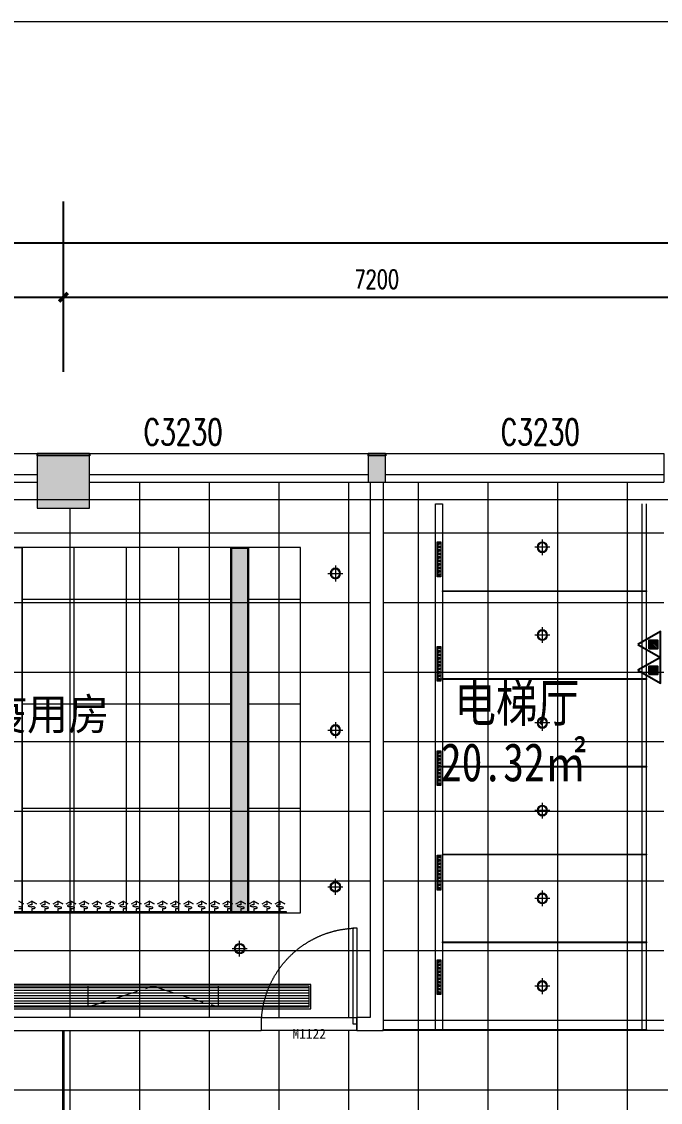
# Model space of a CAD drawing. Header units: millimetres. Extents: x 164760 to 3716174, y -1766400 to 11969.
# Drawn here: x 3497797 to 3505135, y -1637540 to -1625124 of the extents above; entities that cross this region are included whole.
import ezdxf
from ezdxf.enums import TextEntityAlignment as Align

# ---------------------------------------------------------------- set-up
doc = ezdxf.new("R2010")
doc.units = ezdxf.units.MM
doc.header["$LTSCALE"] = 1000
for name, pattern in [('DASH', [0.35, 0.25, -0.1]), ('DASHDOT2', [0.5, 0.25, -0.125, 0, -0.125]), ('DOTE', [2.42, 2, -0.2, 0.02, -0.2]), ('HIDDEN', [0.375, 0.25, -0.125, 0, 0])]:
    doc.linetypes.add(name, pattern=pattern)
doc.layers.get('0').update_dxf_attribs({"color": 253, "linetype": 'CONTINUOUS'})
doc.layers.get('Defpoints').update_dxf_attribs({"color": 250, "linetype": 'CONTINUOUS', "lineweight": 0})
for name, color, linetype in [('AXIS', 253, 'CONTINUOUS'), ('EQUIP_灭火器', 253, 'CONTINUOUS'), ('FC-Text Annotation', 253, 'CONTINUOUS'), ('SURFACE', 253, 'CONTINUOUS'), ('WINDOW_TEXT', 253, 'CONTINUOUS')]:
    doc.layers.add(name, color=color, linetype=linetype)
for name, color, linetype, lineweight in [('COLUMN', 253, 'CONTINUOUS', 0), ('DOOR【门】', 253, 'CONTINUOUS', 0), ('FC-FLOOR【地材分格】', 253, 'CONTINUOUS', 0), ('FF-Text【平面文字】', 253, 'CONTINUOUS', 0), ('FF-Win【窗】', 253, 'CONTINUOUS', 0), ('PUB_HATCH', 253, 'CONTINUOUS', 0), ('RC-FCU【空调设备】', 253, 'CONTINUOUS', 0), ('RC-LIGHT【天花灯具】', 253, 'CONTINUOUS', 0), ('RC-LIGHT【灯带】', 253, 'DASHDOT2', 0), ('RC-Modelling【天花造型】', 253, 'CONTINUOUS', 0), ('RC-STR【天花细线】', 253, 'CONTINUOUS', 0), ('RC-Text【天花文字】', 253, 'CONTINUOUS', 0), ('Wall【墙体】', 253, 'CONTINUOUS', 0)]:
    doc.layers.add(name, color=color, linetype=linetype, lineweight=lineweight)
doc.styles.add('_TCH_DIM_T3', font='SIMPLEX', dxfattribs={"width": 0.705882, "bigfont": 'GBCBIG'})
doc.styles.add('_TCH_WINDOW', font='SIMPLEX', dxfattribs={"bigfont": 'GBCBIG'})
doc.styles.add('XZC', font='SIMPLEX.SHX', dxfattribs={"width": 0.7, "bigfont": 'hztxt.shx'})
doc.styles.add('文字', font='')
doc.styles.get('文字').set_extended_font_data('SimSun')
doc.linetypes.add('LED_LINE', pattern='A,12.7,-5.08,["LED",XZC,S=2.54,R=0,X=-2.54,Y=-1.27],-6.35', length=24.13)
doc.dimstyles.new('_TCH_ARCH&&100', dxfattribs={"dimtxt": 212.5, "dimasz": 100, "dimexe": 250, "dimexo": 300, "dimgap": 100, "dimtad": 1, "dimdec": 0, "dimzin": 0, "dimdsep": 46, "dimtxsty": '_TCH_DIM_T3', "dimblk": 'ARCHTICK', "dimcen": 0.09, "dimclrt": 7, "dimazin": 2, "dimtfac": 1, "dimtdec": 0, "dimtix": 1, "dimtmove": 2, "dimatfit": 3, "dimtolj": 1, "dimtzin": 0, "dimarcsym": 0})
pattern_1 = [(0, (3778355.65, -1406196.8), (0, 800), []), (90, (3778355.65, -1406196.8), (-800, 5e-14), [])]

# ---------------------------------------------------------------- blocks, each defined once
blk = doc.blocks.new('$WINLIB2D$00000004')
for p, q in [((-0.5, 0.5), (0.5, 0.5)), ((-0.5, 0.5), (-0.5, -0.5)), ((0.5, -0.5), (0.5, 0.5)), ((-0.5, 0.2406), (0.5, 0.2406)), ((-0.5, -0.5), (0.5, -0.5))]:
    blk.add_line(p, q)
blk = doc.blocks.new('海龙_0918165925')
at = {"layer": 'PUB_HATCH'}
for points in [[(-32700, -600), (-32100, -600), (-32100, 0), (-32700, 0)], [(-28900, -300), (-28700, -300), (-28700, 0), (-28900, 0)]]:
    blk.add_hatch(color=256, dxfattribs=at).paths.add_polyline_path(points)
at = {"layer": 'COLUMN'}
for p, q in [((-32100, 0), (-32700, 0)), ((-32700, -300), (-32700, -600)), ((-32100, -600), (-32100, -300)), ((-32700, -600), (-32100, -600))]:
    blk.add_line(p, q, dxfattribs=at)
blk = doc.blocks.new('圆形筒灯')
at = {"color": 251, "linetype": 'DOTE', "ltscale": 43.504693}
blk.add_line((0, 91), (0, -91), dxfattribs=at)
at = {"color": 251, "linetype": 'DOTE', "ltscale": 41.297046}
blk.add_line((86, 0), (-86, 0), dxfattribs=at)
blk.add_ellipse((0, 0), major_axis=(-42.4, 42.4), ratio=1, start_param=2.355868237233172, end_param=8.639053544412757)
at = {"color": 251}
blk.add_ellipse((0, 0), major_axis=(35.4, 35.4), ratio=1, start_param=5.49871431692557, end_param=11.78189962410516, dxfattribs=at)
blk = doc.blocks.new('ZL_10267726')
at = {"layer": 'RC-LIGHT【天花灯具】'}
h = blk.add_hatch(dxfattribs=at)
h.set_pattern_fill('_USER', color=8, scale=50, angle=90, double=1, pattern_type=0)
h.set_pattern_definition([(90, (25, -500), (-50, 3e-15), []), (180, (25, -500), (-6e-15, -50), [])])
h.paths.add_polyline_path([(-25, 0), (-25, -500), (25, -500), (25, 0)])
at = {"layer": 'RC-LIGHT【天花灯具】', "color": 2}
blk.add_lwpolyline([(-25, -500), (-25, 0), (25, 0), (25, -500)], close=True, dxfattribs=at)
at = {"layer": 'RC-LIGHT【天花灯具】', "color": 1, "lineweight": -3}
for centre in [(0, -27), (0, -77), (0, -127), (0, -177), (0, -227), (0, -277), (0, -327), (0, -377), (0, -427), (0, -477)]:
    blk.add_circle(centre, 10, dxfattribs=at)
blk = doc.blocks.new('*U596')
for p, q in [((0, 0), (9000, 0)), ((9000, 0), (9000, -12)), ((9000, -12), (0, -12)), ((5980, -105), (5925, -136)), ((5925, -136), (5980, -105)), ((6020, -105), (6075, -136)), ((6075, -49), (6075, -12)), ((6075, -136), (6075, -93)), ((6130, -105), (6075, -136)), ((6075, -136), (6130, -105)), ((6170, -105), (6225, -136)), ((6225, -49), (6225, -12)), ((6225, -136), (6225, -93)), ((6280, -105), (6225, -136)), ((6225, -136), (6280, -105)), ((6320, -105), (6375, -136)), ((6375, -49), (6375, -12)), ((6375, -136), (6375, -93)), ((6430, -105), (6375, -136)), ((6375, -136), (6430, -105)), ((6470, -105), (6525, -136)), ((6525, -49), (6525, -12)), ((6525, -136), (6525, -93)), ((6580, -105), (6525, -136)), ((6525, -136), (6580, -105)), ((6620, -105), (6675, -136)), ((6675, -49), (6675, -12)), ((6675, -136), (6675, -93)), ((6730, -105), (6675, -136)), ((6675, -136), (6730, -105)), ((6770, -105), (6825, -136)), ((6825, -49), (6825, -12)), ((6825, -136), (6825, -93)), ((6880, -105), (6825, -136)), ((6825, -136), (6880, -105)), ((6920, -105), (6975, -136)), ((6975, -49), (6975, -12)), ((6975, -136), (6975, -93)), ((7030, -105), (6975, -136)), ((6975, -136), (7030, -105)), ((7070, -105), (7125, -136)), ((7125, -49), (7125, -12)), ((7125, -136), (7125, -93)), ((7180, -105), (7125, -136)), ((7125, -136), (7180, -105)), ((7220, -105), (7275, -136)), ((7275, -49), (7275, -12)), ((7275, -136), (7275, -93)), ((7330, -105), (7275, -136)), ((7275, -136), (7330, -105)), ((7370, -105), (7425, -136)), ((7425, -49), (7425, -12)), ((7425, -136), (7425, -93)), ((7480, -105), (7425, -136)), ((7425, -136), (7480, -105)), ((7520, -105), (7575, -136)), ((7575, -49), (7575, -12)), ((7575, -136), (7575, -93)), ((7630, -105), (7575, -136)), ((7575, -136), (7630, -105)), ((7670, -105), (7725, -136)), ((7725, -49), (7725, -12)), ((7725, -136), (7725, -93)), ((7780, -105), (7725, -136)), ((7725, -136), (7780, -105)), ((7820, -105), (7875, -136)), ((7875, -49), (7875, -12)), ((7875, -136), (7875, -93)), ((7930, -105), (7875, -136)), ((7875, -136), (7930, -105)), ((7970, -105), (8025, -136)), ((8025, -49), (8025, -12)), ((8025, -136), (8025, -93)), ((8080, -105), (8025, -136)), ((8025, -136), (8080, -105)), ((8120, -105), (8175, -136)), ((8175, -49), (8175, -12)), ((8175, -136), (8175, -93)), ((8230, -105), (8175, -136)), ((8175, -136), (8230, -105)), ((8270, -105), (8325, -136)), ((8325, -49), (8325, -12)), ((8325, -136), (8325, -93)), ((8380, -105), (8325, -136)), ((8325, -136), (8380, -105)), ((8420, -105), (8475, -136)), ((8475, -49), (8475, -12)), ((8475, -136), (8475, -93)), ((8530, -105), (8475, -136)), ((8475, -136), (8530, -105)), ((8570, -105), (8625, -136)), ((8625, -49), (8625, -12)), ((8625, -136), (8625, -93)), ((8680, -105), (8625, -136)), ((8625, -136), (8680, -105)), ((8720, -105), (8775, -136)), ((8775, -49), (8775, -12)), ((8775, -136), (8775, -93)), ((8830, -105), (8775, -136)), ((8775, -136), (8830, -105)), ((8870, -105), (8925, -136)), ((8870, -105), (8925, -136)), ((8925, -49), (8925, -12)), ((8925, -49), (8925, -12)), ((8925, -136), (8925, -93)), ((8925, -136), (8925, -93)), ((8980, -105), (8925, -136)), ((8925, -136), (8980, -105)), ((8980, -105), (8925, -136)), ((8925, -136), (8980, -105))]:
    blk.add_line(p, q)
at = {"extrusion": (0, 0, -1)}
for centre, major_axis, start_param, end_param in [((5927, -149), (-70.4, -70.4), 2.33115, 2.708105), ((5927, 28), (70.4, -70.4), 0.433488, 0.810442), ((5960, -60), (3.69, -3.69), 4.278901, 6.716673), ((6040, -82), (3.69, -3.69), 1.137309, 3.57508), ((6073, -171), (-70.4, -70.4), 2.004284, 2.381239), ((6073, 6), (70.4, -70.4), 0.760354, 1.137309), ((6077, -149), (-70.4, -70.4), 2.33115, 2.708105), ((6077, 28), (70.4, -70.4), 0.433488, 0.810442), ((6110, -60), (3.69, -3.69), 4.278901, 6.716673), ((6190, -82), (3.69, -3.69), 1.137309, 3.57508), ((6223, -171), (-70.4, -70.4), 2.004284, 2.381239), ((6223, 6), (70.4, -70.4), 0.760354, 1.137309), ((6227, -149), (-70.4, -70.4), 2.33115, 2.708105), ((6227, 28), (70.4, -70.4), 0.433488, 0.810442), ((6260, -60), (3.69, -3.69), 4.278901, 6.716673), ((6340, -82), (3.69, -3.69), 1.137309, 3.57508), ((6373, -171), (-70.4, -70.4), 2.004284, 2.381239), ((6373, 6), (70.4, -70.4), 0.760354, 1.137309), ((6377, -149), (-70.4, -70.4), 2.33115, 2.708105), ((6377, 28), (70.4, -70.4), 0.433488, 0.810442), ((6410, -60), (3.69, -3.69), 4.278901, 6.716673), ((6490, -82), (3.69, -3.69), 1.137309, 3.57508), ((6523, -171), (-70.4, -70.4), 2.004284, 2.381239), ((6523, 6), (70.4, -70.4), 0.760354, 1.137309), ((6527, -149), (-70.4, -70.4), 2.33115, 2.708105), ((6527, 28), (70.4, -70.4), 0.433488, 0.810442), ((6560, -60), (3.69, -3.69), 4.278901, 6.716673), ((6640, -82), (3.69, -3.69), 1.137309, 3.57508), ((6673, -171), (-70.4, -70.4), 2.004284, 2.381239), ((6673, 6), (70.4, -70.4), 0.760354, 1.137309), ((6677, -149), (-70.4, -70.4), 2.33115, 2.708105), ((6677, 28), (70.4, -70.4), 0.433488, 0.810442), ((6710, -60), (3.69, -3.69), 4.278901, 6.716673), ((6790, -82), (3.69, -3.69), 1.137309, 3.57508), ((6823, -171), (-70.4, -70.4), 2.004284, 2.381239), ((6823, 6), (70.4, -70.4), 0.760354, 1.137309), ((6827, -149), (-70.4, -70.4), 2.33115, 2.708105), ((6827, 28), (70.4, -70.4), 0.433488, 0.810442), ((6860, -60), (3.69, -3.69), 4.278901, 6.716673), ((6940, -82), (3.69, -3.69), 1.137309, 3.57508), ((6973, -171), (-70.4, -70.4), 2.004284, 2.381239), ((6973, 6), (70.4, -70.4), 0.760354, 1.137309), ((6977, -149), (-70.4, -70.4), 2.33115, 2.708105), ((6977, 28), (70.4, -70.4), 0.433488, 0.810442), ((7010, -60), (3.69, -3.69), 4.278901, 6.716673), ((7090, -82), (3.69, -3.69), 1.137309, 3.57508), ((7123, -171), (-70.4, -70.4), 2.004284, 2.381239), ((7123, 6), (70.4, -70.4), 0.760354, 1.137309), ((7127, -149), (-70.4, -70.4), 2.33115, 2.708105), ((7127, 28), (70.4, -70.4), 0.433488, 0.810442), ((7160, -60), (3.69, -3.69), 4.278901, 6.716673), ((7240, -82), (3.69, -3.69), 1.137309, 3.57508), ((7273, -171), (-70.4, -70.4), 2.004284, 2.381239), ((7273, 6), (70.4, -70.4), 0.760354, 1.137309), ((7277, -149), (-70.4, -70.4), 2.33115, 2.708105), ((7277, 28), (70.4, -70.4), 0.433488, 0.810442), ((7310, -60), (3.69, -3.69), 4.278901, 6.716673), ((7390, -82), (3.69, -3.69), 1.137309, 3.57508), ((7423, -171), (-70.4, -70.4), 2.004284, 2.381239), ((7423, 6), (70.4, -70.4), 0.760354, 1.137309), ((7427, -149), (-70.4, -70.4), 2.33115, 2.708105), ((7427, 28), (70.4, -70.4), 0.433488, 0.810442), ((7460, -60), (3.69, -3.69), 4.278901, 6.716673), ((7540, -82), (3.69, -3.69), 1.137309, 3.57508), ((7573, -171), (-70.4, -70.4), 2.004284, 2.381239), ((7573, 6), (70.4, -70.4), 0.760354, 1.137309), ((7577, -149), (-70.4, -70.4), 2.33115, 2.708105), ((7577, 28), (70.4, -70.4), 0.433488, 0.810442), ((7610, -60), (3.69, -3.69), 4.278901, 6.716673), ((7690, -82), (3.69, -3.69), 1.137309, 3.57508), ((7723, -171), (-70.4, -70.4), 2.004284, 2.381239), ((7723, 6), (70.4, -70.4), 0.760354, 1.137309), ((7727, -149), (-70.4, -70.4), 2.33115, 2.708105), ((7727, 28), (70.4, -70.4), 0.433488, 0.810442), ((7760, -60), (3.69, -3.69), 4.278901, 6.716673), ((7840, -82), (3.69, -3.69), 1.137309, 3.57508), ((7873, -171), (-70.4, -70.4), 2.004284, 2.381239), ((7873, 6), (70.4, -70.4), 0.760354, 1.137309), ((7877, -149), (-70.4, -70.4), 2.33115, 2.708105), ((7877, 28), (70.4, -70.4), 0.433488, 0.810442), ((7910, -60), (3.69, -3.69), 4.278901, 6.716673), ((7990, -82), (3.69, -3.69), 1.137309, 3.57508), ((8023, -171), (-70.4, -70.4), 2.004284, 2.381239), ((8023, 6), (70.4, -70.4), 0.760354, 1.137309), ((8027, -149), (-70.4, -70.4), 2.33115, 2.708105), ((8027, 28), (70.4, -70.4), 0.433488, 0.810442), ((8060, -60), (3.69, -3.69), 4.278901, 6.716673), ((8140, -82), (3.69, -3.69), 1.137309, 3.57508), ((8173, -171), (-70.4, -70.4), 2.004284, 2.381239), ((8173, 6), (70.4, -70.4), 0.760354, 1.137309), ((8177, -149), (-70.4, -70.4), 2.33115, 2.708105), ((8177, 28), (70.4, -70.4), 0.433488, 0.810442), ((8210, -60), (3.69, -3.69), 4.278901, 6.716673), ((8290, -82), (3.69, -3.69), 1.137309, 3.57508), ((8323, -171), (-70.4, -70.4), 2.004284, 2.381239), ((8323, 6), (70.4, -70.4), 0.760354, 1.137309), ((8327, -149), (-70.4, -70.4), 2.33115, 2.708105), ((8327, 28), (70.4, -70.4), 0.433488, 0.810442), ((8360, -60), (3.69, -3.69), 4.278901, 6.716673), ((8440, -82), (3.69, -3.69), 1.137309, 3.57508), ((8473, -171), (-70.4, -70.4), 2.004284, 2.381239), ((8473, 6), (70.4, -70.4), 0.760354, 1.137309), ((8477, -149), (-70.4, -70.4), 2.33115, 2.708105), ((8477, 28), (70.4, -70.4), 0.433488, 0.810442), ((8510, -60), (3.69, -3.69), 4.278901, 6.716673), ((8590, -82), (3.69, -3.69), 1.137309, 3.57508), ((8623, -171), (-70.4, -70.4), 2.004284, 2.381239), ((8623, 6), (70.4, -70.4), 0.760354, 1.137309), ((8627, -149), (-70.4, -70.4), 2.33115, 2.708105), ((8627, 28), (70.4, -70.4), 0.433488, 0.810442), ((8660, -60), (3.69, -3.69), 4.278901, 6.716673), ((8740, -82), (3.69, -3.69), 1.137309, 3.57508), ((8773, -171), (-70.4, -70.4), 2.004284, 2.381239), ((8773, 6), (70.4, -70.4), 0.760354, 1.137309), ((8777, -149), (-70.4, -70.4), 2.33115, 2.708105), ((8777, 28), (70.4, -70.4), 0.433488, 0.810442), ((8810, -60), (3.69, -3.69), 4.278901, 6.716673), ((8890, -82), (3.69, -3.69), 1.137309, 3.57508), ((8890, -82), (3.69, -3.69), 1.137309, 3.57508), ((8923, -171), (-70.4, -70.4), 2.004284, 2.381239), ((8923, -171), (-70.4, -70.4), 2.004284, 2.381239), ((8923, 6), (70.4, -70.4), 0.760354, 1.137309), ((8923, 6), (70.4, -70.4), 0.760354, 1.137309), ((8927, -149), (-70.4, -70.4), 2.33115, 2.708105), ((8927, -149), (-70.4, -70.4), 2.33115, 2.708105), ((8927, 28), (70.4, -70.4), 0.433488, 0.810442), ((8927, 28), (70.4, -70.4), 0.433488, 0.810442), ((8960, -60), (3.69, -3.69), 4.278901, 6.716673), ((8960, -60), (3.69, -3.69), 4.278901, 6.716673)]:
    blk.add_ellipse(centre, major_axis=major_axis, ratio=1, start_param=start_param, end_param=end_param, dxfattribs=at)
blk = doc.blocks.new('_ArchTick')
at = {"color": 2, "linetype": 'ByBlock', "const_width": 0.4}
blk.add_lwpolyline([(-0.5, -0.5), (0.5, 0.5)], dxfattribs=at)
blk = doc.blocks.new('*D608')
at = {"layer": 'AXIS', "color": 0, "lineweight": -2, "transparency": 16777216}
for p, q in [((3495880, -1554394), (3495880, -1553288)), ((3503080, -1554394), (3503080, -1553288)), ((3495880, -1553538), (3503080, -1553538))]:
    blk.add_line(p, q, dxfattribs=at)
at = {"layer": 'Defpoints', "color": 0, "transparency": 16777216}
for p in [(3503080, -1553538), (3495880, -1554694), (3503080, -1554694)]:
    blk.add_point(p, dxfattribs=at)
at = {"layer": 'AXIS', "color": 0, "lineweight": -2, "transparency": 16777216, "xscale": 100, "yscale": 100, "zscale": 100, "rotation": 180}
blk.add_blockref('_ArchTick', (3495880, -1553538), dxfattribs=at)
at = {"layer": 'AXIS', "color": 0, "lineweight": -2, "transparency": 16777216, "xscale": 100, "yscale": 100, "zscale": 100}
blk.add_blockref('_ArchTick', (3503080, -1553538), dxfattribs=at)
at = {"layer": 'AXIS', "color": 7, "transparency": 16777216, "insert": (3499480, -1553332), "char_height": 212.5, "attachment_point": 5, "style": '_TCH_DIM_T3'}
blk.add_mtext('\\A1;7200', dxfattribs=at)
blk = doc.blocks.new('*D609')
at = {"layer": 'AXIS', "color": 0, "lineweight": -2, "transparency": 16777216}
for p, q in [((3488680, -1554394), (3488680, -1553288)), ((3495880, -1554394), (3495880, -1553288)), ((3488680, -1553538), (3495880, -1553538))]:
    blk.add_line(p, q, dxfattribs=at)
at = {"layer": 'Defpoints', "color": 0, "transparency": 16777216}
for p in [(3495880, -1553538), (3488680, -1554694), (3495880, -1554694)]:
    blk.add_point(p, dxfattribs=at)
at = {"layer": 'AXIS', "color": 0, "lineweight": -2, "transparency": 16777216, "xscale": 100, "yscale": 100, "zscale": 100, "rotation": 180}
blk.add_blockref('_ArchTick', (3488680, -1553538), dxfattribs=at)
at = {"layer": 'AXIS', "color": 0, "lineweight": -2, "transparency": 16777216, "xscale": 100, "yscale": 100, "zscale": 100}
blk.add_blockref('_ArchTick', (3495880, -1553538), dxfattribs=at)
at = {"layer": 'AXIS', "color": 7, "transparency": 16777216, "insert": (3492280, -1553332), "char_height": 212.5, "attachment_point": 5, "style": '_TCH_DIM_T3'}
blk.add_mtext('\\A1;7200', dxfattribs=at)
blk = doc.blocks.new('*D623')
at = {"layer": 'AXIS', "color": 0, "lineweight": -2, "transparency": 16777216}
for p, q in [((3481180, -1554433), (3481180, -1552663)), ((3575380, -1554433), (3575380, -1552663)), ((3481180, -1552913), (3575380, -1552913))]:
    blk.add_line(p, q, dxfattribs=at)
at = {"layer": 'Defpoints', "color": 0, "transparency": 16777216}
for p in [(3575380, -1552913), (3481180, -1554733), (3575380, -1554733)]:
    blk.add_point(p, dxfattribs=at)
at = {"layer": 'AXIS', "color": 0, "lineweight": -2, "transparency": 16777216, "xscale": 100, "yscale": 100, "zscale": 100, "rotation": 180}
blk.add_blockref('_ArchTick', (3481180, -1552913), dxfattribs=at)
at = {"layer": 'AXIS', "color": 0, "lineweight": -2, "transparency": 16777216, "xscale": 100, "yscale": 100, "zscale": 100}
blk.add_blockref('_ArchTick', (3575380, -1552913), dxfattribs=at)
at = {"layer": 'AXIS', "color": 7, "transparency": 16777216, "insert": (3528280, -1552707), "char_height": 212.5, "attachment_point": 5, "style": '_TCH_DIM_T3'}
blk.add_mtext('\\A1;94200', dxfattribs=at)
blk = doc.blocks.new('DOOR_D01')
at = {"layer": 'DOOR【门】'}
blk.add_lwpolyline([(-0.456, 1), (-0.456, 0), (-0.5, 0), (-0.5, 1)], close=True, dxfattribs=at)
at = {"layer": 'DOOR【门】', "color": 8, "linetype": 'HIDDEN', "ltscale": 15}
blk.add_arc((-0.511, -0.01), 1.011, 0.5915, 87.4664, dxfattribs=at)
blk = doc.blocks.new('$TwtSys$00000546')
h = blk.add_hatch()
h.set_pattern_fill('ANSI31', color=256, scale=200, style=0)
h.set_pattern_definition([(45, (-38543.802, -6670.83), (-17.67767, 17.67767), [])])
h.paths.add_polyline_path([(-65, 174), (65, 174), (65, 44), (-65, 44)])
for points in [[(0, 344), (-198, 0), (198, 0)], [(-65, 174), (65, 174), (65, 44), (-65, 44)]]:
    blk.add_lwpolyline(points, close=True)
blk = doc.blocks.new('海龙_0926164331')
at = {"layer": 'AXIS'}
blk.add_line((-32370.3, -2397.2), (-32370.3, -800), dxfattribs=at)
for p1, p2, distance, picture, middle in [((-47070.3, -3094), (47129.7, -3094), 1819.8, '*D623', (29.7, -1067.9)), ((-39570.3, -3054.5), (-32370.3, -3054.5), 1155.3, '*D609', (-35970.3, -1693)), ((-32370.3, -3054.5), (-25170.3, -3054.5), 1155.3, '*D608', (-28770.3, -1693))]:
    dim = blk.add_aligned_dim(p1=p1, p2=p2, distance=distance, dimstyle='_TCH_ARCH&&100', dxfattribs=at)
    dim.commit()
    dim.dimension.update_dxf_attribs({"geometry": picture, "text_midpoint": middle, "insert": (-3528250.3, 1551639)})

msp = doc.modelspace()

# ---------------------------------------------------------------- hatches: boundary and pattern name
at = {"layer": 'FC-FLOOR【地材分格】'}
h = msp.add_hatch(dxfattribs=at)
h.set_pattern_fill('_USER', color=256, scale=800, double=1, pattern_type=0)
h.set_pattern_definition(pattern_1)
h.paths.add_polyline_path([(3577178.4, -1636714.2), (3575935.2, -1636714.2), (3573976.9, -1636714.2), (3573376.9, -1636714.2), (3572826.9, -1636714.2), (3571326.9, -1636713.4), (3571326.9, -1636714.2), (3570576.9, -1636714.2), (3569976.9, -1636714.2), (3569576.9, -1636714.2), (3568476.9, -1636714.2), (3565041.8, -1636714.2), (3563941.8, -1636714.2), (3561222.8, -1636714.2), (3560122.8, -1636714.2), (3559398.8, -1636714.2), (3559398.8, -1630414.2), (3559376.9, -1630414.2), (3556176.9, -1630414.2), (3556176.9, -1630714.2), (3556176.9, -1633165.3), (3556176.9, -1633914.2), (3556176.9, -1635014.2), (3556176.9, -1635764.2), (3556176.9, -1636714.2), (3556026.9, -1636714.2), (3556026.9, -1636564.2), (3556026.9, -1636714.2), (3555226.9, -1636714.2), (3555226.9, -1636564.2), (3555226.9, -1636714.2), (3555151.9, -1636714.2), (3554926.9, -1636714.2), (3554926.9, -1636564.2), (3555076.9, -1636564.2), (3555076.9, -1636714.2), (3553476.9, -1636714.2), (3553476.9, -1636715.3), (3551751.9, -1636715.3), (3551751.9, -1636715.3), (3550851.9, -1636715.3), (3548752, -1636715.3), (3548752, -1636865.5), (3548602, -1636865.5), (3548602, -1636715.3), (3548601.9, -1630714.2), (3548376.9, -1630714.2), (3548376.9, -1630414.2), (3545176.9, -1630414.2), (3544976.9, -1630414.2), (3541776.9, -1630414.2), (3541776.9, -1630714.2), (3541176.9, -1630714.2), (3541176.9, -1630414.2), (3537976.9, -1630414.2), (3537776.9, -1630414.2), (3534576.9, -1630414.2), (3534576.9, -1630714.2), (3534126.9, -1630714.2), (3534126.9, -1632064.1), (3534136.9, -1632064.1), (3534136.9, -1632814.2), (3536676.9, -1632814.2), (3536676.9, -1633164.2), (3536676.9, -1635764.2), (3536676.9, -1636714.2), (3536426.9, -1636714.2), (3534126.9, -1636714.2), (3533976.9, -1636714.2), (3533976.9, -1635764.2), (3533976.9, -1635014.2), (3533976.9, -1633914.2), (3533976.9, -1633164.2), (3533976.9, -1632889.2), (3533976.9, -1630714.2), (3533976.9, -1630414.2), (3530751.9, -1630414.2), (3530751.9, -1636714.2), (3530359.9, -1636714.2), (3529259.9, -1636714.2), (3521433.8, -1636714.2), (3520335.5, -1636714.2), (3520176.9, -1636714.2), (3519576.9, -1636714.2), (3518826.9, -1636714.2), (3518826.9, -1636713), (3517326.9, -1636713), (3517326.9, -1636714.2), (3516776.9, -1636714.2), (3516176.9, -1636714.2), (3516076.9, -1636714.2), (3514976.9, -1636714.2), (3513576.9, -1636714.2), (3513576.9, -1636714.2), (3512526.9, -1636714.2), (3512526.9, -1636714.2), (3509827.2, -1636714.2), (3508327.2, -1636714.2), (3507802.2, -1636714.2), (3507626.9, -1636714.2), (3505326.9, -1636714.2), (3505176.9, -1636714.2), (3505176.9, -1635764.2), (3505176.9, -1635014.2), (3505176.9, -1633914.2), (3505176.9, -1633164.2), (3505176.9, -1632889.2), (3505176.9, -1630714.2), (3505176.9, -1630414.2), (3501951.9, -1630414.2), (3501951.9, -1636714.2), (3501649.1, -1636714.2), (3500552.4, -1636714.2), (3492635.5, -1636714.2), (3491535.5, -1636714.2), (3491376.9, -1636714.2), (3490776.9, -1636714.2), (3490026.9, -1636714.2), (3488526.9, -1636714.2), (3487976.9, -1636714.2), (3487376.9, -1636714.2), (3487326.9, -1636714.2), (3486326.9, -1636714.2), (3485176.9, -1636714.2), (3484176.9, -1636714.2), (3484176.9, -1636744.2), (3484176.9, -1638484.2), (3484176.9, -1639114.2), (3483776.9, -1639114.2), (3483776.9, -1639665.4), (3484440.4, -1639665.4), (3485940.4, -1639665.4), (3486140.4, -1639665.4), (3486140.4, -1638964.2), (3490776.9, -1638964.2), (3490776.9, -1638514.2), (3491376.9, -1638514.2), (3491376.9, -1638964.2), (3496151.9, -1638964.2), (3496151.9, -1639665.4), (3496351.9, -1639665.4), (3497851.9, -1639665.4), (3498201.9, -1639665.4), (3498201.9, -1639114.2), (3497976.9, -1639114.2), (3497976.9, -1638514.2), (3498576.9, -1638514.2), (3498576.9, -1638964.2), (3499525.2, -1638964.2), (3501025.2, -1638964.2), (3505176.9, -1638964.2), (3505176.9, -1638514.2), (3505776.9, -1638514.2), (3505776.9, -1638964.2), (3509765.2, -1638964.2), (3511265.2, -1638964.2), (3512376.9, -1638964.2), (3512376.9, -1638514.2), (3512976.9, -1638514.2), (3512976.9, -1638964.2), (3514106.7, -1638964.2), (3515606.7, -1638964.2), (3519576.9, -1638964.2), (3519576.9, -1638514.2), (3520176.9, -1638514.2), (3520176.9, -1638964.2), (3524402.6, -1638964.2), (3525902.6, -1638964.2), (3526776.9, -1638964.2), (3526776.9, -1638514.2), (3527376.9, -1638514.2), (3527376.9, -1638964.2), (3528210, -1638964.2), (3529710, -1638964.2), (3533976.9, -1638964.2), (3533976.9, -1638514.2), (3534576.9, -1638514.2), (3534576.9, -1638964.2), (3537876.9, -1638964.2), (3538648.3, -1638964.2), (3540148.3, -1638964.2), (3541176.9, -1638964.2), (3541176.9, -1638514.2), (3541776.9, -1638514.2), (3541776.9, -1638964.2), (3544326.9, -1638964.2), (3545826.9, -1638964.2), (3548376.9, -1638964.2), (3548376.9, -1638514.2), (3548602, -1638514.2), (3548602, -1638365.5), (3548752, -1638365.5), (3548752, -1638514.2), (3548976.9, -1638514.2), (3548976.9, -1638964.2), (3549079.2, -1638964.2), (3549079.2, -1638964.2), (3549981.8, -1638964.2), (3554572, -1638964.2), (3554572, -1638964.2), (3555474.6, -1638964.2), (3555576.9, -1638964.2), (3555576.9, -1638514.2), (3556176.9, -1638514.2), (3556176.9, -1638964.2), (3556275, -1638964.2), (3556275, -1638964.2), (3557175, -1638964.2), (3561151.4, -1638964.2), (3562251.4, -1638964.2), (3562776.9, -1638964.2), (3562776.9, -1638514.2), (3563376.9, -1638514.2), (3563376.9, -1638964.2), (3563902.5, -1638964.2), (3565002.5, -1638964.2), (3568351.4, -1638964.2), (3569451.4, -1638964.2), (3569976.9, -1638964.2), (3569976.9, -1638514.2), (3570576.9, -1638514.2), (3570576.9, -1638964.2), (3575551.4, -1638964.2), (3576651.4, -1638964.2), (3577176.9, -1638964.2), (3577176.9, -1638484.2), (3577178.4, -1638484.2)])
h = msp.add_hatch(dxfattribs=at)
h.set_pattern_fill('_USER', color=256, scale=800, double=1, pattern_type=0)
h.set_pattern_definition(pattern_1)
h.paths.add_polyline_path([(3501801.9, -1630414.2), (3501776.9, -1630414.2), (3498576.9, -1630414.2), (3498576.9, -1630714.2), (3497976.9, -1630714.2), (3497976.9, -1630414.2), (3494776.9, -1630414.2), (3494576.9, -1630414.2), (3491376.9, -1630414.2), (3491376.9, -1630714.2), (3490976.9, -1630714.2), (3490976.9, -1636114.2), (3491376.9, -1636114.2), (3491376.9, -1636564.2), (3491535.5, -1636564.2), (3492635.5, -1636564.2), (3500552.4, -1636564.2), (3501649.1, -1636564.2), (3501801.9, -1636564.2)])
at = {"layer": 'RC-FCU【空调设备】'}
h = msp.add_hatch(dxfattribs=at)
h.set_pattern_fill('_USER', color=8, scale=30, angle=360, pattern_type=0)
h.set_pattern_definition([(360, (-5895695.866, -1194712.362), (7e-15, 30), [])])
h.paths.add_polyline_path([(3501099.7, -1636204.2), (3501099.7, -1636444.2), (3491639.8, -1636444.2), (3491639.8, -1636204.2)])
at = {"layer": 'RC-LIGHT【天花灯具】'}
h = msp.add_hatch(dxfattribs=at)
h.set_pattern_fill('DOTS', color=8, scale=10, angle=180)
h.set_pattern_definition([(180, (-2430707.972, 1481556.821), (-7.9375, -15.875), [0, -15.875])])
h.paths.add_polyline_path([(3500391.9, -1635354.2), (3500211.9, -1635354.2), (3500211.9, -1631174.2), (3500391.9, -1631174.2)])

# ---------------------------------------------------------------- linework, layer by layer
at = {"layer": 'FC-FLOOR【地材分格】', "color": 3}
msp.add_lwpolyline([(3500552.4, -1636564.2), (3501649.1, -1636564.2), (3501649.1, -1636714.2), (3500552.4, -1636714.2)], close=True, dxfattribs=at)
at = {"layer": 'RC-FCU【空调设备】'}
msp.add_lwpolyline([(3491619.8, -1636184.2), (3491619.8, -1636464.2), (3501119.7, -1636464.2), (3501119.7, -1636184.2)], close=True, dxfattribs=at)
at = {"layer": 'RC-FCU【空调设备】', "color": 8}
msp.add_lwpolyline([(3491639.8, -1636204.2), (3491639.8, -1636444.2), (3501099.7, -1636444.2), (3501099.7, -1636204.2)], close=True, dxfattribs=at)
at = {"layer": 'RC-FCU【空调设备】', "color": 8, "linetype": 'DASH'}
msp.add_lwpolyline([(3498558.2, -1636204.2), (3498558.2, -1636444.2), (3500058.2, -1636444.2), (3500058.2, -1636204.2)], close=True, dxfattribs=at)
msp.add_lwpolyline([(3498558.2, -1636444.2), (3499308.2, -1636204.2), (3500058.2, -1636444.2)], dxfattribs=at)
at = {"layer": 'RC-LIGHT【天花灯具】'}
for points in [[(3497801.9, -1635364.2), (3497601.9, -1635364.2), (3497601.9, -1631164.2), (3497801.9, -1631164.2)], [(3500401.9, -1635364.2), (3500201.9, -1635364.2), (3500201.9, -1631164.2), (3500401.9, -1631164.2)]]:
    msp.add_lwpolyline(points, close=True, dxfattribs=at)
at = {"layer": 'RC-LIGHT【天花灯具】', "color": 8}
msp.add_lwpolyline([(3500391.9, -1635354.2), (3500211.9, -1635354.2), (3500211.9, -1631174.2), (3500391.9, -1631174.2)], close=True, dxfattribs=at)
at = {"layer": 'RC-LIGHT【灯带】', "linetype": 'LED_LINE', "ltscale": 0.015}
msp.add_lwpolyline([(3504926.9, -1636714.2), (3504926.9, -1630664.2)], dxfattribs=at)
at = {"layer": 'RC-Modelling【天花造型】'}
msp.add_line((3490776.9, -1630614.2), (3562776.9, -1630614.2), dxfattribs=at)
msp.add_lwpolyline([(3505176.9, -1636714.2), (3504976.9, -1636714.2), (3504976.9, -1630664.2)], dxfattribs=at)
for points in [[(3501001.9, -1631164.2), (3491801.9, -1631164.2), (3491801.9, -1635364.2), (3501001.9, -1635364.2)], [(3500552.4, -1636564.2), (3501649.1, -1636564.2), (3501649.1, -1636714.2), (3500552.4, -1636714.2)]]:
    msp.add_lwpolyline(points, close=True, dxfattribs=at)
at = {"layer": 'RC-STR【天花细线】'}
for p, q in [((3497801.9, -1635364.2), (3497801.9, -1631164.2)), ((3498401.9, -1635364.2), (3498401.9, -1631164.2)), ((3499001.9, -1635364.2), (3499001.9, -1631164.2)), ((3499601.9, -1635364.2), (3499601.9, -1631164.2)), ((3500201.9, -1635364.2), (3500201.9, -1631164.2)), ((3500401.9, -1635364.2), (3500401.9, -1631164.2)), ((3500201.9, -1631764.2), (3497801.9, -1631764.2)), ((3501001.9, -1631764.2), (3500401.9, -1631764.2)), ((3500201.9, -1632964.2), (3497801.9, -1632964.2)), ((3501001.9, -1632964.2), (3500401.9, -1632964.2)), ((3500201.9, -1634164.2), (3497801.9, -1634164.2)), ((3501001.9, -1634164.2), (3500401.9, -1634164.2))]:
    msp.add_line(p, q, dxfattribs=at)
for points in [[(3502631.9, -1636714.2), (3502551.9, -1636714.2), (3502551.9, -1630664.2), (3502631.9, -1630664.2)], [(3504976.9, -1631672.5), (3502631.9, -1631672.5), (3502631.9, -1631662.5), (3504976.9, -1631662.5)], [(3504976.9, -1632680.8), (3502631.9, -1632680.8), (3502631.9, -1632670.8), (3504976.9, -1632670.8)], [(3504976.9, -1633689.2), (3502631.9, -1633689.2), (3502631.9, -1633679.2), (3504976.9, -1633679.2)], [(3504976.9, -1634697.5), (3502631.9, -1634697.5), (3502631.9, -1634687.5), (3504976.9, -1634687.5)], [(3504976.9, -1635705.8), (3502631.9, -1635705.8), (3502631.9, -1635695.8), (3504976.9, -1635695.8)], [(3498271.9, -1636715.3), (3498281.9, -1636715.3), (3498281.9, -1638515.3), (3498271.9, -1638515.3)], [(3504976.9, -1636714.2), (3501951.9, -1636714.2), (3501951.9, -1636704.2), (3504976.9, -1636704.2)]]:
    msp.add_lwpolyline(points, close=True, dxfattribs=at)
at = {"layer": 'RC-Text【天花文字】', "color": 3}
msp.add_lwpolyline([(3475717.9, -1625124.3), (3594147.7, -1625124.3), (3594147.7, -1658925.5), (3475717.9, -1658925.5)], close=True, dxfattribs=at)
at = {"layer": 'SURFACE'}
for p, q in [((3497976.9, -1630084.2), (3497976.9, -1630114.2)), ((3497976.9, -1630084.2), (3498276.9, -1630084.2)), ((3498276.9, -1630084.2), (3498576.9, -1630084.2)), ((3498576.9, -1630084.2), (3498576.9, -1630114.2)), ((3501776.9, -1630084.2), (3501776.9, -1630114.2)), ((3501776.9, -1630084.2), (3501976.9, -1630084.2)), ((3501976.9, -1630084.2), (3501976.9, -1630114.2))]:
    msp.add_line(p, q, dxfattribs=at)
at = {"layer": 'Wall【墙体】', "color": 9}
for p, q in [((3501976.9, -1630114.2), (3501776.9, -1630114.2)), ((3501776.9, -1630114.2), (3501776.9, -1630414.2)), ((3501976.9, -1630414.2), (3501976.9, -1630114.2)), ((3501776.9, -1630414.2), (3501976.9, -1630414.2)), ((3501801.9, -1630414.2), (3501801.9, -1636564.2)), ((3501951.9, -1630414.2), (3501951.9, -1636714.2)), ((3500552.4, -1636564.2), (3492635.5, -1636564.2)), ((3500549.1, -1636564.2), (3500549.1, -1636714.2)), ((3501801.9, -1636564.2), (3501649.1, -1636564.2)), ((3501649.1, -1636714.2), (3501649.1, -1636564.2)), ((3492635.5, -1636714.2), (3500550.9, -1636714.2)), ((3501649.1, -1636714.2), (3501951.9, -1636714.2))]:
    msp.add_line(p, q, dxfattribs=at)

# ---------------------------------------------------------------- block references
at = {"layer": 'AXIS'}
msp.add_blockref('海龙_0926164331', (3530647.2, -1626391.1), dxfattribs=at)
at = {"layer": 'COLUMN'}
msp.add_blockref('海龙_0918165925', (3530676.9, -1630114.2), dxfattribs=at)
at = {"layer": 'DOOR【门】'}
ref = msp.add_blockref('DOOR_D01', (3501100.9, -1636639.2), dxfattribs=dict(at, xscale=-1100, yscale=1100, zscale=1100))
ref.add_attrib('A', 'M1122', dxfattribs={"layer": 'RC-Text【天花文字】', "height": 112.5, "style": '文字'}).set_placement((3501100.9, -1636751.7), align=Align.MIDDLE)
at = {"layer": 'EQUIP_灭火器', "xscale": 0.7500000000000018, "yscale": 0.7500000000000018, "zscale": 0.7500000000000018, "rotation": 90}
for p in [(3505135.5, -1632279.2), (3505135.5, -1632576.8)]:
    msp.add_blockref('$TwtSys$00000546', p, dxfattribs=at)
at = {"layer": 'FF-Win【窗】'}
ref = msp.add_blockref('$WINLIB2D$00000004', (3496376.9, -1630249.2), dxfattribs=dict(at, xscale=3200, yscale=-330, zscale=3200))
ref.add_attrib('A', 'C3230', (3496101.7, -1629987.9), dxfattribs={"layer": 'WINDOW_TEXT', "height": 297.5, "style": '_TCH_WINDOW', "width": 0.705882})
ref = msp.add_blockref('$WINLIB2D$00000004', (3500176.9, -1630249.2), dxfattribs=dict(at, xscale=3200, yscale=-330, zscale=3200))
ref.add_attrib('A', 'C3230', (3499198.5, -1629987.9), dxfattribs={"layer": 'WINDOW_TEXT', "height": 297.5, "style": '_TCH_WINDOW', "width": 0.705882})
ref = msp.add_blockref('$WINLIB2D$00000004', (3503576.9, -1630249.2), dxfattribs=dict(at, xscale=3200, yscale=-330, zscale=3200))
ref.add_attrib('A', 'C3230', (3503301.7, -1629987.9), dxfattribs={"layer": 'WINDOW_TEXT', "height": 297.5, "style": '_TCH_WINDOW', "width": 0.705882})
at = {"layer": 'RC-FCU【空调设备】', "ltscale": 10, "xscale": -1, "rotation": 180}
msp.add_blockref('*U596', (3491839.1, -1635364.2), dxfattribs=at)
at = {"layer": 'RC-LIGHT【天花灯具】', "xscale": -1, "rotation": 180}
for p in [(3503779.4, -1631163.3), (3503779.4, -1632171.7), (3503779.4, -1633180), (3503779.4, -1634188.3), (3503779.4, -1635196.7), (3503779.4, -1636205)]:
    msp.add_blockref('圆形筒灯', p, dxfattribs=at)
at = {"layer": 'RC-LIGHT【天花灯具】', "lineweight": -3, "xscale": 0.8, "yscale": 0.8, "zscale": 0.8, "rotation": 180}
for p in [(3502591.9, -1631501.2), (3502591.9, -1632701.2), (3502591.9, -1633901.2), (3502591.9, -1635101.2), (3502591.9, -1636301.2)]:
    msp.add_blockref('ZL_10267726', p, dxfattribs=at)
at = {"layer": 'RC-LIGHT【天花灯具】', "xscale": -1}
for p in [(3501401.9, -1631464.2), (3501401.9, -1633264.2)]:
    msp.add_blockref('圆形筒灯', p, dxfattribs=at)
at = {"layer": 'RC-LIGHT【天花灯具】', "rotation": 180}
for p in [(3501401.9, -1635064.2), (3500301.9, -1635774.2)]:
    msp.add_blockref('圆形筒灯', p, dxfattribs=at)

# ---------------------------------------------------------------- texts
at = {"layer": 'FC-Text Annotation', "style": '文字', "width": 0.8}
for s, p in [('电梯厅', (3502767.9, -1633166.6)), ('20.32㎡', (3502613.3, -1633851.4))]:
    msp.add_text(s, height=438.58, dxfattribs=at).set_placement(p)
at = {"layer": 'FF-Text【平面文字】', "style": '文字', "width": 0.95}
msp.add_text('旅客携带物检验检疫用房', height=364.552, dxfattribs=at).set_placement((3493607.5, -1633261.1, 0))

doc.saveas('drawing.dxf')
